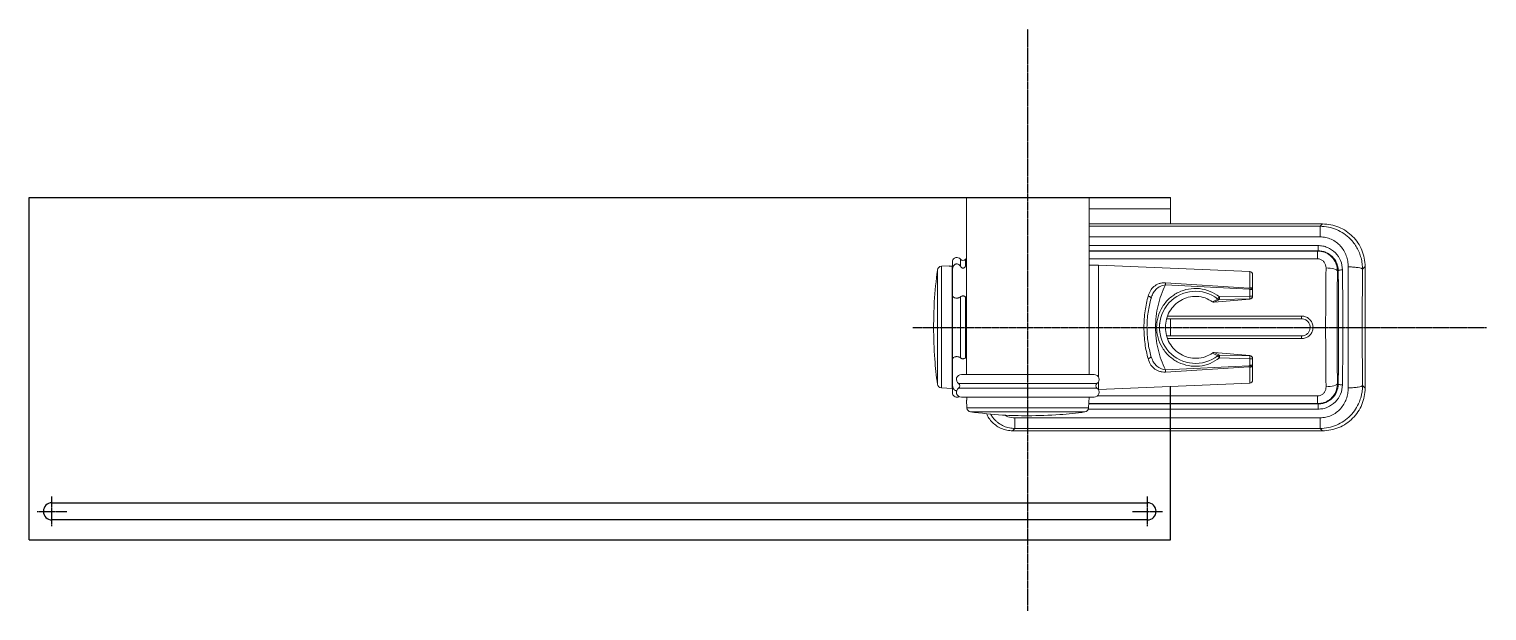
# Model space of a CAD drawing. Header units: inches. Extents: x 2 to 932, y -3 to 1338.
# Drawn here: x 73 to 583, y 1134 to 1338 of the extents above; entities that cross this region are included whole.
import ezdxf

# ---------------------------------------------------------------- set-up
doc = ezdxf.new("R2010")
doc.units = ezdxf.units.IN
doc.header["$MEASUREMENT"] = 0
doc.linetypes.add('CENTER', pattern=[0.6, 0.375, -0.075, 0.075, -0.075])
doc.layers.add('Center line', color=10, linetype='CENTER')
doc.layers.add('line 2', color=140, linetype='Continuous')

msp = doc.modelspace()

# ---------------------------------------------------------------- linework, layer by layer
for p, q in [((72.536, 1158.739), (72.536, 1278.739)), ((72.536, 1278.739), (472.536, 1278.739)), ((472.536, 1158.739), (472.536, 1212.539)), ((72.536, 1158.739), (472.536, 1158.739))]:
    msp.add_line(p, q)
at = {"color": 7, "linetype": 'Continuous', "lineweight": 15}
for p, q in [((401.036, 1278.739), (401.036, 1216.739)), ((401.036, 1278.739), (444.036, 1278.739)), ((444.036, 1216.739), (444.036, 1278.739)), ((444.036, 1278.739), (472.536, 1278.739)), ((472.536, 1278.739), (472.536, 1274.739)), ((472.536, 1269.51), (472.536, 1274.739)), ((525.828, 1269.51), (444.036, 1269.51)), ((525.011, 1268.693), (525.828, 1269.51)), ((401.036, 1257.43), (400.755, 1257.167)), ((524.291, 1260.073), (524.15, 1259.979)), ((524.15, 1259.979), (524.15, 1257.256)), ((524.291, 1261.916), (524.291, 1261.572)), ((390.867, 1253.342), (390.867, 1213.335)), ((395.036, 1254.786), (392.275, 1254.641)), ((395.036, 1254.693), (395.036, 1254.786)), ((395.236, 1254.684), (396.036, 1254.726)), ((396.036, 1211.839), (396.036, 1254.726)), ((396.136, 1253.63), (396.136, 1256.514)), ((396.136, 1244.462), (396.136, 1253.63)), ((401.036, 1255.023), (400.755, 1254.661)), ((447.336, 1254.989), (444.036, 1254.989)), ((500.378, 1252.779), (447.336, 1254.989)), ((447.336, 1215.801), (447.336, 1254.989)), ((531.094, 1252.953), (531.377, 1253.141)), ((540.807, 1254.531), (539.875, 1253.599)), ((540.807, 1211.946), (540.807, 1254.531)), ((396.136, 1251.355), (396.036, 1251.355)), ((396.036, 1247.129), (396.136, 1247.129)), ((470.777, 1248.138), (500.128, 1246.683)), ((500.149, 1247.029), (470.818, 1248.889)), ((396.136, 1245.576), (396.036, 1245.576)), ((396.136, 1222.015), (396.136, 1244.462)), ((398.917, 1243.899), (398.917, 1222.578)), ((400.755, 1222.578), (400.755, 1243.899)), ((400.755, 1243.899), (401.036, 1243.718)), ((487.28, 1242.237), (489.142, 1243.181)), ((500.422, 1243.16), (487.915, 1242.074)), ((489.781, 1242.967), (487.915, 1242.074)), ((500.336, 1244.215), (489.758, 1243.966)), ((500.36, 1243.215), (489.781, 1242.967)), ((501.336, 1246.458), (500.336, 1246.458)), ((500.336, 1246.458), (500.336, 1244.215)), ((501.336, 1244.215), (500.336, 1244.215)), ((500.422, 1243.16), (500.36, 1243.215)), ((500.36, 1243.215), (500.422, 1243.16)), ((501.336, 1246.458), (501.336, 1244.215)), ((501.336, 1244.215), (501.336, 1246.458)), ((518.536, 1237.186), (518.536, 1236.239)), ((518.536, 1236.239), (471.201, 1236.239)), ((472.536, 1230.239), (472.536, 1236.239)), ((471.201, 1230.239), (518.536, 1230.239)), ((518.536, 1229.291), (518.536, 1230.239)), ((396.036, 1221.101), (396.136, 1221.101)), ((396.136, 1212.848), (396.136, 1222.015)), ((401.036, 1222.759), (400.755, 1222.578)), ((489.142, 1223.296), (487.28, 1224.24)), ((487.915, 1224.403), (500.422, 1223.318)), ((489.781, 1223.51), (487.915, 1224.403)), ((489.758, 1222.511), (500.336, 1222.262)), ((500.36, 1223.262), (489.781, 1223.51)), ((500.336, 1222.262), (501.336, 1222.262)), ((500.336, 1222.262), (500.336, 1220.019)), ((500.422, 1223.318), (500.36, 1223.262)), ((501.336, 1220.019), (501.336, 1222.262)), ((396.136, 1219.548), (396.036, 1219.548)), ((445.786, 1216.739), (399.286, 1216.739)), ((500.14, 1219.807), (470.768, 1218.352)), ((470.811, 1217.579), (500.162, 1219.44)), ((500.336, 1220.019), (501.336, 1220.019)), ((501.336, 1220.019), (501.336, 1214.698)), ((392.275, 1212.036), (396.036, 1211.839)), ((396.036, 1215.322), (396.136, 1215.322)), ((396.136, 1209.963), (396.136, 1212.848)), ((447.222, 1211.489), (447.336, 1211.489)), ((447.336, 1211.489), (447.336, 1214.176)), ((447.336, 1211.489), (500.378, 1213.699)), ((531.377, 1213.336), (531.094, 1213.525)), ((539.875, 1212.879), (540.807, 1211.946)), ((445.786, 1208.739), (399.286, 1208.739)), ((401.088, 1207.739), (401.233, 1204.978)), ((401.182, 1207.739), (401.088, 1207.739)), ((401.191, 1207.939), (401.149, 1208.739)), ((443.839, 1204.978), (444.036, 1208.739)), ((524.15, 1209.221), (524.15, 1206.498)), ((524.15, 1206.498), (524.291, 1206.404)), ((402.532, 1203.569), (442.54, 1203.569)), ((525.011, 1201.508), (418.068, 1201.508)), ((524.291, 1204.905), (524.291, 1204.561)), ((417.251, 1196.967), (418.068, 1197.784)), ((417.251, 1196.967), (525.828, 1196.967)), ((418.068, 1197.784), (525.011, 1197.784)), ((525.828, 1196.967), (525.011, 1197.784))]:
    msp.add_line(p, q, dxfattribs=at)
at = {"color": 8, "linetype": 'Continuous', "lineweight": 15}
for p, q in [((472.536, 1274.739), (444.036, 1274.739)), ((444.036, 1268.693), (525.011, 1268.693)), ((525.011, 1264.969), (444.036, 1264.969)), ((398.917, 1257.167), (398.917, 1254.661)), ((400.755, 1254.661), (400.755, 1257.167)), ((524.291, 1261.916), (444.036, 1261.916)), ((524.291, 1260.073), (444.036, 1260.073)), ((444.036, 1259.979), (524.15, 1259.979)), ((524.15, 1257.256), (444.036, 1257.256)), ((392.275, 1212.036), (392.275, 1254.641)), ((500.378, 1252.779), (500.378, 1247.171)), ((471.598, 1237.186), (518.536, 1237.186)), ((518.536, 1229.291), (471.598, 1229.291)), ((500.378, 1219.306), (500.378, 1213.699)), ((446.792, 1213.557), (398.28, 1213.557)), ((398.28, 1211.92), (422.536, 1211.92)), ((422.536, 1211.92), (446.792, 1211.92)), ((443.914, 1206.404), (524.291, 1206.404)), ((524.15, 1206.498), (443.918, 1206.498)), ((446.993, 1209.221), (524.15, 1209.221)), ((443.839, 1204.978), (401.233, 1204.978)), ((443.757, 1204.561), (524.291, 1204.561))]:
    msp.add_line(p, q, dxfattribs=at)
at = {"color": 7, "linetype": 'Continuous', "lineweight": 15, "flags": 128}
for points in [[(531.094, 1252.953), (530.984, 1253.162), (530.734, 1253.363), (530.353, 1253.549), (529.855, 1253.715), (529.258, 1253.852), (528.583, 1253.958), (527.855, 1254.027), (527.099, 1254.057)], [(489.758, 1243.966), (489.762, 1243.775), (489.767, 1243.59), (489.771, 1243.42), (489.774, 1243.27), (489.777, 1243.145), (489.779, 1243.051), (489.781, 1242.991), (489.781, 1242.967)], [(527.099, 1212.42), (527.855, 1212.451), (528.583, 1212.52), (529.258, 1212.625), (529.855, 1212.763), (530.353, 1212.928), (530.734, 1213.114), (530.984, 1213.316), (531.094, 1213.525)]]:
    msp.add_lwpolyline(points, dxfattribs=at)
at = {"color": 7, "linetype": 'Continuous', "lineweight": 15}
for centre, radius, start, end in [((397.691, 1256.139), 1.6, 40.0052, 166.41544), ((399.836, 1257.939), 1.2, 220.0052, 319.9948), ((392.354, 1253.144), 1.5, 93, 172.38738), ((500.336, 1251.779), 1, 360, 87.61405), ((481.336, 1233.239), 12.641, 51.86507, 308.13535), ((487.83, 1243.07), 1, 235.46395, 270), ((487.833, 1243.068), 0.998, 236.39193, 274.71085), ((500.336, 1244.215), 1, 271.3554, 359.99979), ((500.336, 1244.156), 1, 274.93083, 359.99967), ((395.936, 1235.739), 0.2, 0, 60), ((395.936, 1230.739), 0.2, 300, 360), ((489.76, 1222.512), 0.999, 88.78257, 128.26472), ((399.286, 1214.989), 1.75, 90, 234.9032), ((445.786, 1214.989), 1.75, 305.0968, 90), ((392.354, 1213.534), 1.5, 187.61262, 267), ((399.286, 1210.489), 1.75, 125.0968, 270), ((397.705, 1212.739), 1, 305.0968, 54.9032), ((445.786, 1210.489), 1.75, 270, 54.9032), ((447.367, 1212.739), 1, 125.0968, 234.9032), ((500.336, 1214.698), 1, 272.38594, 0), ((397.691, 1210.339), 1.6, 193.58456, 299.10964), ((402.731, 1205.056), 1.5, 183, 262.38738), ((442.341, 1205.056), 1.5, 277.61262, 357)]:
    msp.add_arc(centre, radius, start, end, dxfattribs=at)
for centre, major_axis, ratio in [((530.696, 1233.239), (0, 75.4), 0.0496275), ((534.69, 1233.239), (0, 71.4), 0.0524078)]:
    msp.add_ellipse(centre, major_axis=major_axis, ratio=ratio, start_param=1.2910555, end_param=1.8505372, dxfattribs=at)
for points, knots in [([(525.011, 1268.693), (525.011, 1268.617), (525.011, 1268.466), (525.011, 1267.635), (525.011, 1266.459), (525.011, 1265.466), (525.011, 1264.969)], [0, 0, 0, 0, 0.2499995, 0.4999997, 0.7499999, 1, 1, 1, 1]), ([(539.875, 1253.599), (539.854, 1254.253), (539.81, 1255.614), (539.417, 1257.542), (538.793, 1259.421), (537.958, 1261.153), (536.882, 1262.793), (535.405, 1264.513), (533.402, 1266.198), (530.796, 1267.612), (527.96, 1268.521), (525.989, 1268.636), (525.011, 1268.693)], [0, 0, 0, 0, 0.0833653, 0.1735202, 0.2500603, 0.3360709, 0.4184647, 0.5001349, 0.6251021, 0.750068, 0.876045, 1, 1, 1, 1]), ([(525.828, 1269.51), (526.831, 1269.452), (528.794, 1269.34), (531.62, 1268.436), (534.23, 1267.083), (535.694, 1265.775), (536.422, 1265.124)], [0, 0, 0, 0, 0.2555824, 0.5001644, 0.7517265, 1, 1, 1, 1]), ([(525.011, 1264.969), (525.687, 1264.927), (527.04, 1264.843), (528.971, 1264.174), (530.714, 1263.152), (532.204, 1261.796), (533.398, 1260.184), (534.256, 1258.379), (534.796, 1256.446), (534.853, 1255.113), (534.882, 1254.447)], [0, 0, 0, 0, 0.1249541, 0.24992, 0.3749002, 0.4998984, 0.6249122, 0.7499366, 0.8749673, 1, 1, 1, 1]), ([(536.422, 1265.124), (537.072, 1264.397), (538.381, 1262.933), (539.733, 1260.322), (540.637, 1257.496), (540.75, 1255.534), (540.807, 1254.531)], [0, 0, 0, 0, 0.2482757, 0.4998355, 0.7444201, 1, 1, 1, 1]), ([(524.15, 1259.979), (524.559, 1259.957), (525.746, 1259.893), (527.672, 1259.173), (529.556, 1257.604), (530.856, 1255.427), (531.015, 1253.774), (531.094, 1252.953)], [0, 0, 0, 0, 0.1115743, 0.3245763, 0.5482483, 0.7753272, 1, 1, 1, 1]), ([(527.099, 1254.057), (527.069, 1254.43), (527.01, 1255.173), (526.471, 1256.16), (525.672, 1256.882), (524.839, 1257.217), (524.326, 1257.246), (524.15, 1257.256)], [0, 0, 0, 0, 0.2347694, 0.4673081, 0.68883, 0.893666, 1, 1, 1, 1]), ([(532.875, 1253.383), (532.738, 1254.494), (532.466, 1256.717), (530.502, 1259.544), (528.144, 1261.133), (525.984, 1261.818), (524.855, 1261.883), (524.291, 1261.916)], [0, 0, 0, 0, 0.2497412, 0.4994824, 0.7491495, 0.8745781, 1, 1, 1, 1]), ([(524.291, 1261.572), (524.291, 1261.38), (524.291, 1260.996), (524.291, 1260.507), (524.291, 1260.158), (524.291, 1260.101), (524.291, 1260.073)], [0, 0, 0, 0, 0.2499992, 0.5000012, 0.7499967, 1, 1, 1, 1]), ([(524.291, 1260.073), (524.742, 1260.048), (525.67, 1259.996), (527.447, 1259.449), (529.399, 1258.16), (531.031, 1255.868), (531.261, 1254.05), (531.377, 1253.141)], [0, 0, 0, 0, 0.1220492, 0.2507284, 0.5001816, 0.7501829, 1, 1, 1, 1]), ([(390.867, 1253.342), (390.44, 1249.62), (389.679, 1242.972), (389.58, 1236.283), (389.536, 1233.339)], [0, 0, 0, 0, 0.5598589, 1, 1, 1, 1]), ([(395.236, 1254.684), (395.214, 1254.683), (395.169, 1254.681), (395.109, 1254.681), (395.064, 1254.684), (395.039, 1254.688), (395.037, 1254.691), (395.036, 1254.693)], [0, 0, 0, 0, 0.2132738, 0.4265552, 0.6396194, 0.8531909, 1, 1, 1, 1]), ([(398.917, 1254.661), (398.807, 1254.829), (398.622, 1255.111), (398.226, 1255.383), (397.846, 1255.501), (397.474, 1255.489), (397.097, 1255.353), (396.705, 1255.05), (396.31, 1254.459), (396.202, 1253.944), (396.136, 1253.63)], [0, 0, 0, 0, 0.1456548, 0.2449223, 0.32836, 0.41206, 0.4904634, 0.5981978, 0.7547991, 1, 1, 1, 1]), ([(400.755, 1254.661), (400.652, 1254.504), (400.5, 1254.274), (400.182, 1254.062), (399.915, 1253.984), (399.656, 1254.006), (399.397, 1254.112), (399.13, 1254.326), (398.993, 1254.542), (398.917, 1254.661)], [0, 0, 0, 0, 0.2440072, 0.3584718, 0.4740321, 0.5740163, 0.663961, 0.815102, 1, 1, 1, 1]), ([(531.377, 1253.141), (531.389, 1253.159), (531.412, 1253.192), (531.552, 1253.25), (531.82, 1253.311), (532.2, 1253.355), (532.562, 1253.377), (532.766, 1253.381), (532.875, 1253.383)], [0, 0, 0, 0, 0.1429506, 0.2690444, 0.4999989, 0.7309557, 0.8570487, 1, 1, 1, 1]), ([(531.377, 1253.141), (531.401, 1249.84), (531.449, 1243.239), (531.467, 1233.239), (531.449, 1223.238), (531.401, 1216.637), (531.377, 1213.336)], [0, 0, 0, 0, 0.2500022, 0.5, 0.7499978, 1, 1, 1, 1]), ([(532.875, 1213.094), (532.899, 1216.435), (532.947, 1223.117), (532.965, 1233.239), (532.947, 1243.36), (532.899, 1250.042), (532.875, 1253.383)], [0, 0, 0, 0, 0.25000214, 0.49999997, 0.74999781, 1, 1, 1, 1]), ([(534.882, 1254.447), (534.856, 1250.927), (534.803, 1243.897), (534.795, 1236.788), (534.791, 1233.239)], [0, 0, 0, 0, 0.50061158, 1, 1, 1, 1]), ([(534.882, 1254.447), (535.244, 1254.44), (535.924, 1254.427), (537.131, 1254.348), (538.399, 1254.196), (539.292, 1253.981), (539.756, 1253.776), (539.834, 1253.66), (539.875, 1253.599)], [0, 0, 0, 0, 0.142949, 0.2690436, 0.4999992, 0.730956, 0.8570497, 1, 1, 1, 1]), ([(539.875, 1253.599), (539.849, 1250.224), (539.796, 1243.474), (539.788, 1236.65), (539.784, 1233.239)], [0, 0, 0, 0, 0.500005, 1, 1, 1, 1]), ([(470.816, 1248.889), (470.42, 1248.886), (469.629, 1248.88), (468.168, 1248.495), (466.662, 1247.622), (465.409, 1246.118), (464.972, 1244.859), (464.753, 1244.23)], [0, 0, 0, 0, 0.1252159, 0.2503274, 0.4997209, 0.7497126, 1, 1, 1, 1]), ([(465.749, 1243.368), (465.949, 1243.954), (466.347, 1245.121), (467.402, 1246.59), (468.636, 1247.516), (469.815, 1248.007), (470.458, 1248.095), (470.774, 1248.138)], [0, 0, 0, 0, 0.2558745, 0.5088168, 0.7578239, 0.8811917, 1, 1, 1, 1]), ([(470.768, 1218.352), (470.243, 1219.526), (469.194, 1221.872), (468.138, 1225.59), (467.479, 1229.391), (467.264, 1233.246), (467.481, 1237.1), (468.141, 1240.902), (469.199, 1244.618), (470.249, 1246.965), (470.774, 1248.138)], [0, 0, 0, 0, 0.1249999, 0.2499998, 0.3749997, 0.4999997, 0.6249997, 0.7499998, 0.8749999, 1, 1, 1, 1]), ([(489.758, 1243.966), (488.702, 1244.666), (486.557, 1246.086), (482.741, 1246.98), (478.896, 1246.838), (475.28, 1245.648), (472.11, 1243.526), (469.606, 1240.555), (468.045, 1237.012), (467.527, 1233.239), (468.045, 1229.465), (469.606, 1225.922), (472.11, 1222.951), (475.28, 1220.829), (478.896, 1219.639), (482.741, 1219.497), (486.557, 1220.391), (488.702, 1221.811), (489.758, 1222.511)], [0, 0, 0, 0, 0.0621184, 0.1261235, 0.1894826, 0.2499388, 0.3115158, 0.3753765, 0.4390215, 0.5, 0.5609785, 0.6246235, 0.6884842, 0.7500612, 0.8105174, 0.8738765, 0.9378816, 1, 1, 1, 1]), ([(470.774, 1248.138), (470.778, 1248.203), (470.784, 1248.339), (470.795, 1248.538), (470.806, 1248.731), (470.812, 1248.836), (470.816, 1248.889)], [0, 0, 0, 0, 0.2306015, 0.4771888, 0.7355669, 1, 1, 1, 1]), ([(500.128, 1246.683), (500.13, 1246.715), (500.134, 1246.779), (500.139, 1246.871), (500.144, 1246.957), (500.147, 1247.005), (500.149, 1247.029)], [0, 0, 0, 0, 0.2499937, 0.4999943, 0.7500204, 1, 1, 1, 1]), ([(500.129, 1246.683), (500.142, 1246.681), (500.168, 1246.678), (500.219, 1246.655), (500.274, 1246.61), (500.323, 1246.54), (500.332, 1246.485), (500.336, 1246.458)], [0, 0, 0, 0, 0.1173111, 0.243579, 0.4977617, 0.7541455, 1, 1, 1, 1]), ([(500.378, 1247.171), (500.37, 1247.152), (500.355, 1247.114), (500.301, 1247.068), (500.242, 1247.04), (500.189, 1247.029), (500.162, 1247.029), (500.149, 1247.029)], [0, 0, 0, 0, 0.2478221, 0.50501626, 0.75777074, 0.88161069, 1, 1, 1, 1]), ([(500.336, 1246.458), (500.384, 1246.464), (500.481, 1246.476), (500.606, 1246.555), (500.681, 1246.646), (500.714, 1246.73), (500.728, 1246.818), (500.71, 1246.931), (500.636, 1247.049), (500.52, 1247.139), (500.425, 1247.16), (500.378, 1247.171)], [0, 0, 0, 0, 0.1243974, 0.2484595, 0.3777169, 0.4388935, 0.4993377, 0.6228936, 0.7499854, 0.8742615, 1, 1, 1, 1]), ([(501.336, 1246.459), (501.322, 1246.549), (501.293, 1246.731), (501.073, 1246.963), (500.758, 1247.129), (500.504, 1247.157), (500.378, 1247.171)], [0, 0, 0, 0, 0.2500046, 0.4999983, 0.7500007, 1, 1, 1, 1]), ([(501.336, 1246.459), (501.336, 1247.332), (501.336, 1249.079), (501.336, 1250.776), (501.336, 1251.709), (501.336, 1251.687), (501.336, 1251.679)], [0, 0, 0, 0, 0.27641554, 0.5528312, 0.82924803, 1, 1, 1, 1]), ([(396.136, 1244.462), (396.206, 1244.277), (396.313, 1243.995), (396.705, 1243.706), (397.071, 1243.562), (397.463, 1243.492), (397.842, 1243.486), (398.223, 1243.541), (398.619, 1243.669), (398.807, 1243.814), (398.917, 1243.899)], [0, 0, 0, 0, 0.2587143, 0.3913992, 0.5015918, 0.5870694, 0.6729066, 0.7514109, 0.8543779, 1, 1, 1, 1]), ([(398.917, 1243.899), (399.02, 1243.982), (399.172, 1244.102), (399.49, 1244.219), (399.757, 1244.262), (400.016, 1244.25), (400.275, 1244.191), (400.541, 1244.074), (400.679, 1243.961), (400.755, 1243.899)], [0, 0, 0, 0, 0.2440032, 0.3584672, 0.4740282, 0.5740137, 0.6639545, 0.8151026, 1, 1, 1, 1]), ([(464.753, 1244.23), (464.539, 1243.403), (464.11, 1241.75), (463.641, 1239.019), (463.325, 1236.167), (463.284, 1234.215), (463.263, 1233.239)], [0, 0, 0, 0, 0.2499869, 0.5000063, 0.7500085, 1, 1, 1, 1]), ([(464.336, 1233.239), (464.355, 1234.138), (464.393, 1235.938), (464.694, 1238.566), (465.142, 1241.082), (465.547, 1242.605), (465.749, 1243.368)], [0, 0, 0, 0, 0.2493247, 0.4989572, 0.7491292, 1, 1, 1, 1]), ([(465.749, 1243.368), (465.754, 1243.443), (465.761, 1243.56), (465.652, 1243.732), (465.525, 1243.864), (465.358, 1243.987), (465.107, 1244.125), (464.892, 1244.189), (464.753, 1244.23)], [0, 0, 0, 0, 0.2379898, 0.3674036, 0.4999981, 0.632587, 0.7620175, 1, 1, 1, 1]), ([(487.28, 1242.237), (486.45, 1242.722), (484.791, 1243.69), (481.767, 1244.227), (478.761, 1243.898), (476.109, 1242.791), (473.896, 1241.089), (472.185, 1238.868), (471.005, 1236.199), (470.849, 1234.223), (470.771, 1233.239)], [0, 0, 0, 0, 0.1254937, 0.2508361, 0.3762952, 0.5020956, 0.6277604, 0.7527509, 0.8767671, 1, 1, 1, 1]), ([(489.758, 1243.966), (489.68, 1243.867), (489.525, 1243.669), (489.38, 1243.484), (489.299, 1243.381), (489.249, 1243.319), (489.175, 1243.223), (489.155, 1243.198), (489.142, 1243.181)], [0, 0, 0, 0, 0.2511384, 0.499388, 0.5430929, 0.622684, 0.748844, 1, 1, 1, 1]), ([(489.781, 1242.967), (489.671, 1242.974), (489.44, 1242.989), (489.244, 1243.115), (489.142, 1243.181)], [0, 0, 0, 0, 0.4751886, 1, 1, 1, 1]), ([(500.36, 1243.215), (500.359, 1243.224), (500.359, 1243.24), (500.356, 1243.349), (500.353, 1243.501), (500.348, 1243.7), (500.342, 1243.94), (500.338, 1244.114), (500.336, 1244.215)], [0, 0, 0, 0, 0.1931967, 0.3325241, 0.4999998, 0.6674898, 0.8067919, 1, 1, 1, 1]), ([(501.336, 1244.215), (501.323, 1244.091), (501.303, 1243.9), (501.182, 1243.67), (501.056, 1243.512), (500.901, 1243.382), (500.673, 1243.256), (500.483, 1243.231), (500.36, 1243.215)], [0, 0, 0, 0, 0.2397817, 0.3685697, 0.5000008, 0.6314302, 0.7602199, 1, 1, 1, 1]), ([(518.536, 1237.186), (518.678, 1237.182), (519.267, 1237.162), (520.286, 1236.87), (521.404, 1236.098), (522.201, 1234.999), (522.585, 1233.702), (522.512, 1232.352), (521.99, 1231.1), (521.078, 1230.099), (519.882, 1229.421), (518.985, 1229.334), (518.536, 1229.291)], [0, 0, 0, 0, 0.0342918, 0.1422959, 0.2499351, 0.3569787, 0.4635998, 0.5702171, 0.6771365, 0.7844176, 0.8920617, 1, 1, 1, 1]), ([(389.536, 1233.339), (389.607, 1229.591), (389.733, 1222.901), (390.52, 1216.257), (390.867, 1213.335)], [0, 0, 0, 0, 0.5601098, 1, 1, 1, 1]), ([(463.263, 1233.239), (463.282, 1232.265), (463.319, 1230.319), (463.628, 1227.475), (464.089, 1224.751), (464.511, 1223.1), (464.722, 1222.274)], [0, 0, 0, 0, 0.24998023, 0.49996804, 0.74997365, 1, 1, 1, 1]), ([(464.336, 1233.239), (464.322, 1233.238), (464.292, 1233.238), (464.051, 1233.238), (463.691, 1233.238), (463.403, 1233.238), (463.263, 1233.239)], [0, 0, 0, 0, 0.23520237, 0.49241326, 0.75385482, 1, 1, 1, 1]), ([(465.738, 1223.15), (465.537, 1223.909), (465.135, 1225.426), (464.692, 1227.932), (464.392, 1230.55), (464.355, 1232.343), (464.336, 1233.239)], [0, 0, 0, 0, 0.2508129, 0.5009615, 0.7506109, 1, 1, 1, 1]), ([(468.791, 1231.89), (468.738, 1232.357), (468.575, 1233.821), (468.888, 1235.26), (469.102, 1236.239)], [0, 0, 0, 0, 0.3197551, 1, 1, 1, 1]), ([(470.771, 1233.239), (470.849, 1232.254), (471.005, 1230.278), (472.185, 1227.609), (473.896, 1225.388), (476.109, 1223.686), (478.761, 1222.579), (481.767, 1222.25), (484.791, 1222.787), (486.45, 1223.755), (487.28, 1224.24)], [0, 0, 0, 0, 0.12323326, 0.24725034, 0.37224171, 0.49790634, 0.62370935, 0.74916938, 0.8745122, 1, 1, 1, 1]), ([(518.536, 1230.239), (518.873, 1230.272), (519.547, 1230.338), (520.445, 1230.854), (521.127, 1231.615), (521.518, 1232.566), (521.573, 1233.59), (521.286, 1234.575), (520.689, 1235.41), (519.85, 1235.997), (519.085, 1236.221), (518.642, 1236.235), (518.536, 1236.239)], [0, 0, 0, 0, 0.1072611, 0.2145356, 0.3219098, 0.4293309, 0.5366382, 0.6438489, 0.7511307, 0.8585408, 0.9659359, 1, 1, 1, 1]), ([(534.791, 1233.239), (534.795, 1229.689), (534.803, 1222.581), (534.856, 1215.55), (534.882, 1212.03)], [0, 0, 0, 0, 0.49938851, 1, 1, 1, 1]), ([(539.784, 1233.239), (539.743, 1233.239), (539.665, 1233.239), (539.199, 1233.239), (538.306, 1233.239), (537.039, 1233.239), (535.832, 1233.239), (535.152, 1233.239), (534.791, 1233.239)], [0, 0, 0, 0, 0.1429297, 0.2690243, 0.5000007, 0.7309754, 0.8570708, 1, 1, 1, 1]), ([(539.784, 1233.239), (539.788, 1229.827), (539.796, 1223.003), (539.849, 1216.253), (539.875, 1212.879)], [0, 0, 0, 0, 0.499995, 1, 1, 1, 1]), ([(398.917, 1222.578), (398.807, 1222.663), (398.622, 1222.806), (398.226, 1222.936), (397.846, 1222.991), (397.474, 1222.986), (397.097, 1222.922), (396.705, 1222.775), (396.31, 1222.479), (396.202, 1222.191), (396.136, 1222.015)], [0, 0, 0, 0, 0.14565655, 0.24492399, 0.32836241, 0.41206237, 0.49046901, 0.59820082, 0.75480329, 1, 1, 1, 1]), ([(400.755, 1222.578), (400.652, 1222.496), (400.5, 1222.375), (400.182, 1222.259), (399.915, 1222.215), (399.656, 1222.228), (399.397, 1222.286), (399.13, 1222.403), (398.993, 1222.516), (398.917, 1222.578)], [0, 0, 0, 0, 0.2440032, 0.3584671, 0.4740288, 0.5740135, 0.663955, 0.8151031, 1, 1, 1, 1]), ([(465.738, 1223.15), (465.742, 1223.073), (465.749, 1222.955), (465.638, 1222.779), (465.509, 1222.645), (465.338, 1222.521), (465.083, 1222.38), (464.864, 1222.316), (464.722, 1222.274)], [0, 0, 0, 0, 0.2379772, 0.3674168, 0.4999983, 0.6325773, 0.7620077, 1, 1, 1, 1]), ([(464.722, 1222.274), (464.94, 1221.639), (465.375, 1220.37), (466.629, 1218.85), (468.145, 1217.97), (469.617, 1217.586), (470.413, 1217.581), (470.811, 1217.579)], [0, 0, 0, 0, 0.2503487, 0.5004193, 0.7498781, 0.8750285, 1, 1, 1, 1]), ([(470.768, 1218.352), (470.45, 1218.398), (469.806, 1218.49), (468.628, 1218.988), (467.394, 1219.918), (466.336, 1221.39), (465.938, 1222.561), (465.738, 1223.15)], [0, 0, 0, 0, 0.11951, 0.2420173, 0.4908934, 0.7438524, 1, 1, 1, 1]), ([(487.915, 1224.403), (487.802, 1224.403), (487.577, 1224.402), (487.379, 1224.294), (487.28, 1224.24)], [0, 0, 0, 0, 0.500416, 1, 1, 1, 1]), ([(489.142, 1223.296), (489.155, 1223.279), (489.181, 1223.246), (489.325, 1223.063), (489.525, 1222.808), (489.68, 1222.61), (489.758, 1222.511)], [0, 0, 0, 0, 0.24477462, 0.50000403, 0.74855347, 1, 1, 1, 1]), ([(489.781, 1223.51), (489.781, 1223.494), (489.78, 1223.468), (489.777, 1223.341), (489.773, 1223.171), (489.768, 1222.94), (489.763, 1222.715), (489.76, 1222.593), (489.759, 1222.533), (489.758, 1222.511)], [0, 0, 0, 0, 0.2409051, 0.3667701, 0.5014679, 0.7599837, 0.8833612, 0.9564151, 1, 1, 1, 1]), ([(500.336, 1222.262), (500.338, 1222.363), (500.342, 1222.537), (500.348, 1222.777), (500.353, 1222.976), (500.356, 1223.128), (500.359, 1223.237), (500.359, 1223.253), (500.36, 1223.262)], [0, 0, 0, 0, 0.1932081, 0.3325102, 0.5000002, 0.6674759, 0.8068033, 1, 1, 1, 1]), ([(500.36, 1223.262), (500.483, 1223.246), (500.672, 1223.222), (500.899, 1223.096), (501.051, 1222.97), (501.179, 1222.812), (501.302, 1222.582), (501.323, 1222.386), (501.336, 1222.262)], [0, 0, 0, 0, 0.2399211, 0.3652451, 0.5000008, 0.6209043, 0.7602167, 1, 1, 1, 1]), ([(501.336, 1222.321), (501.324, 1222.44), (501.298, 1222.686), (501.092, 1223.01), (500.787, 1223.247), (500.541, 1223.295), (500.422, 1223.318)], [0, 0, 0, 0, 0.2389181, 0.4968508, 0.7565312, 1, 1, 1, 1]), ([(470.768, 1218.352), (470.771, 1218.285), (470.778, 1218.145), (470.789, 1217.94), (470.801, 1217.741), (470.807, 1217.634), (470.811, 1217.579)], [0, 0, 0, 0, 0.2306155, 0.4772108, 0.735562, 1, 1, 1, 1]), ([(500.336, 1220.019), (500.332, 1219.993), (500.323, 1219.941), (500.277, 1219.875), (500.225, 1219.833), (500.177, 1219.812), (500.152, 1219.809), (500.14, 1219.807)], [0, 0, 0, 0, 0.2452209, 0.5024844, 0.7571756, 0.8817714, 1, 1, 1, 1]), ([(500.14, 1219.807), (500.142, 1219.774), (500.145, 1219.706), (500.151, 1219.608), (500.156, 1219.516), (500.16, 1219.466), (500.162, 1219.44)], [0, 0, 0, 0, 0.2462741, 0.4982485, 0.7510868, 1, 1, 1, 1]), ([(500.162, 1219.44), (500.174, 1219.44), (500.2, 1219.441), (500.25, 1219.43), (500.305, 1219.404), (500.357, 1219.36), (500.371, 1219.324), (500.378, 1219.306)], [0, 0, 0, 0, 0.1184511, 0.2424124, 0.4951243, 0.7522567, 1, 1, 1, 1]), ([(500.378, 1219.306), (500.425, 1219.317), (500.519, 1219.338), (500.634, 1219.426), (500.709, 1219.544), (500.728, 1219.657), (500.715, 1219.744), (500.682, 1219.828), (500.607, 1219.92), (500.482, 1220.001), (500.384, 1220.013), (500.336, 1220.019)], [0, 0, 0, 0, 0.124493, 0.2479859, 0.3748793, 0.4980857, 0.5579302, 0.6189656, 0.7493497, 0.8752614, 1, 1, 1, 1]), ([(500.378, 1219.306), (500.504, 1219.32), (500.758, 1219.348), (501.074, 1219.514), (501.293, 1219.746), (501.322, 1219.928), (501.336, 1220.019)], [0, 0, 0, 0, 0.24999817, 0.50001202, 0.75001288, 1, 1, 1, 1]), ([(396.136, 1212.848), (396.206, 1212.516), (396.313, 1212.014), (396.705, 1211.434), (397.071, 1211.143), (397.395, 1211.001), (397.578, 1211.003), (397.634, 1211.004)], [0, 0, 0, 0, 0.4142572, 0.6267034, 0.8031561, 0.9400184, 1, 1, 1, 1]), ([(531.094, 1213.525), (531.04, 1212.845), (530.926, 1211.399), (529.931, 1209.4), (528.361, 1207.786), (526.371, 1206.707), (524.892, 1206.568), (524.15, 1206.498)], [0, 0, 0, 0, 0.1859469, 0.39579335, 0.59745568, 0.79805638, 1, 1, 1, 1]), ([(524.15, 1209.221), (524.469, 1209.253), (525.111, 1209.317), (525.964, 1209.816), (526.626, 1210.554), (527.037, 1211.46), (527.079, 1212.111), (527.099, 1212.42)], [0, 0, 0, 0, 0.19267353, 0.38750271, 0.58936614, 0.80551714, 1, 1, 1, 1]), ([(531.377, 1213.336), (531.261, 1212.425), (531.029, 1210.605), (529.395, 1208.313), (527.443, 1207.027), (525.667, 1206.48), (524.741, 1206.429), (524.291, 1206.404)], [0, 0, 0, 0, 0.2503602, 0.5002065, 0.7497999, 0.8781943, 1, 1, 1, 1]), ([(524.291, 1204.561), (524.855, 1204.594), (525.984, 1204.66), (528.144, 1205.345), (530.502, 1206.933), (532.466, 1209.76), (532.738, 1211.983), (532.875, 1213.094)], [0, 0, 0, 0, 0.1254214, 0.250851, 0.5005194, 0.7502603, 1, 1, 1, 1]), ([(525.011, 1197.784), (525.988, 1197.841), (527.96, 1197.956), (530.796, 1198.865), (533.402, 1200.279), (535.666, 1202.182), (537.51, 1204.486), (538.563, 1206.511), (539.136, 1208.078), (539.461, 1209.194), (539.715, 1210.465), (539.858, 1211.729), (539.87, 1212.526), (539.875, 1212.879)], [0, 0, 0, 0, 0.1239517, 0.2499406, 0.3749171, 0.4998967, 0.6248771, 0.7498332, 0.7896943, 0.838017, 0.8982654, 0.9550692, 1, 1, 1, 1]), ([(534.882, 1212.03), (534.853, 1211.364), (534.796, 1210.031), (534.256, 1208.098), (533.398, 1206.293), (532.204, 1204.681), (530.714, 1203.325), (528.971, 1202.303), (527.04, 1201.635), (525.687, 1201.55), (525.011, 1201.508)], [0, 0, 0, 0, 0.1250343, 0.2500659, 0.3750897, 0.5001023, 0.6250987, 0.7500779, 0.8750436, 1, 1, 1, 1]), ([(532.875, 1213.094), (532.758, 1213.097), (532.546, 1213.101), (532.186, 1213.124), (531.822, 1213.166), (531.561, 1213.225), (531.416, 1213.283), (531.391, 1213.317), (531.377, 1213.336)], [0, 0, 0, 0, 0.153492, 0.2790669, 0.500007, 0.7209436, 0.8465659, 1, 1, 1, 1]), ([(534.882, 1212.03), (535.244, 1212.037), (535.924, 1212.05), (537.131, 1212.129), (538.399, 1212.281), (539.292, 1212.496), (539.757, 1212.702), (539.834, 1212.817), (539.875, 1212.879)], [0, 0, 0, 0, 0.14292107, 0.26901541, 0.49999893, 0.73098277, 0.85707846, 1, 1, 1, 1]), ([(540.807, 1211.946), (540.75, 1210.944), (540.637, 1208.981), (539.733, 1206.155), (538.381, 1203.545), (537.072, 1202.08), (536.422, 1201.353)], [0, 0, 0, 0, 0.2555821, 0.5001645, 0.7517263, 1, 1, 1, 1]), ([(401.191, 1207.939), (401.192, 1207.916), (401.194, 1207.872), (401.193, 1207.812), (401.191, 1207.767), (401.187, 1207.742), (401.183, 1207.74), (401.182, 1207.739)], [0, 0, 0, 0, 0.2133023, 0.4266635, 0.6397524, 0.8532648, 1, 1, 1, 1]), ([(524.291, 1206.404), (524.291, 1206.376), (524.291, 1206.319), (524.291, 1205.97), (524.291, 1205.482), (524.291, 1205.097), (524.291, 1204.905)], [0, 0, 0, 0, 0.2500033, 0.4999988, 0.7500008, 1, 1, 1, 1]), ([(402.532, 1203.569), (406.254, 1203.143), (412.902, 1202.382), (419.592, 1202.282), (422.536, 1202.239)], [0, 0, 0, 0, 0.5598589, 1, 1, 1, 1]), ([(410.188, 1199.891), (409.75, 1200.374), (408.891, 1201.32), (408.342, 1202.473), (408.074, 1203.038)], [0, 0, 0, 0, 0.5102974, 1, 1, 1, 1]), ([(418.068, 1197.784), (418.068, 1197.86), (418.068, 1198.011), (418.068, 1198.842), (418.068, 1200.018), (418.068, 1201.011), (418.068, 1201.508)], [0, 0, 0, 0, 0.2499995, 0.4999997, 0.7499999, 1, 1, 1, 1]), ([(422.536, 1202.239), (426.283, 1202.309), (432.973, 1202.436), (439.617, 1203.223), (442.54, 1203.569)], [0, 0, 0, 0, 0.5601098, 1, 1, 1, 1]), ([(525.011, 1201.508), (525.011, 1201.011), (525.011, 1200.018), (525.011, 1198.842), (525.011, 1198.011), (525.011, 1197.86), (525.011, 1197.784)], [0, 0, 0, 0, 0.2500001, 0.5000003, 0.7500005, 1, 1, 1, 1]), ([(536.422, 1201.353), (535.694, 1200.703), (534.23, 1199.394), (531.62, 1198.041), (528.794, 1197.138), (526.831, 1197.025), (525.828, 1196.967)], [0, 0, 0, 0, 0.2482757, 0.4998356, 0.7444202, 1, 1, 1, 1]), ([(417.251, 1196.967), (416.582, 1197.006), (415.274, 1197.081), (413.39, 1197.683), (411.65, 1198.585), (410.673, 1199.458), (410.188, 1199.891)], [0, 0, 0, 0, 0.2555759, 0.5001565, 0.7517216, 1, 1, 1, 1])]:
    msp.add_open_spline(points, degree=3, knots=knots, dxfattribs=at)
at = {"color": 8, "linetype": 'Continuous', "lineweight": 15}
for points, knots in [([(409.507, 1202.901), (409.605, 1202.726), (409.817, 1202.35), (410.182, 1201.815), (410.578, 1201.305), (411.076, 1200.743), (411.702, 1200.142), (412.734, 1199.338), (414.172, 1198.534), (416.067, 1197.905), (417.405, 1197.824), (418.068, 1197.784)], [0, 0, 0, 0, 0.05882474, 0.12645518, 0.18926057, 0.24725092, 0.34499607, 0.44030776, 0.62377955, 0.81383358, 1, 1, 1, 1]), ([(418.068, 1201.508), (417.213, 1201.546), (415.939, 1201.604), (414.88, 1202.259), (414.532, 1202.474)], [0, 0, 0, 0, 0.6709754, 1, 1, 1, 1])]:
    msp.add_open_spline(points, degree=3, knots=knots, dxfattribs=at)
at = {"layer": 'Center line'}
for p, q in [((422.536, 1133.851), (422.536, 1337.79)), ((382.306, 1233.239), (583.454, 1233.239)), ((80.536, 1163.489), (80.536, 1173.989)), ((464.536, 1163.489), (464.536, 1173.989)), ((75.286, 1168.739), (85.786, 1168.739)), ((459.286, 1168.739), (469.786, 1168.739))]:
    msp.add_line(p, q, dxfattribs=at)
at = {"layer": 'line 2'}
for p, q in [((80.536, 1171.739), (464.536, 1171.739)), ((464.536, 1165.739), (80.536, 1165.739))]:
    msp.add_line(p, q, dxfattribs=at)
for centre, start, end in [((80.536, 1168.739), 90, 270), ((464.536, 1168.739), 270, 90)]:
    msp.add_arc(centre, 3, start, end, dxfattribs=at)

doc.saveas('drawing.dxf')
